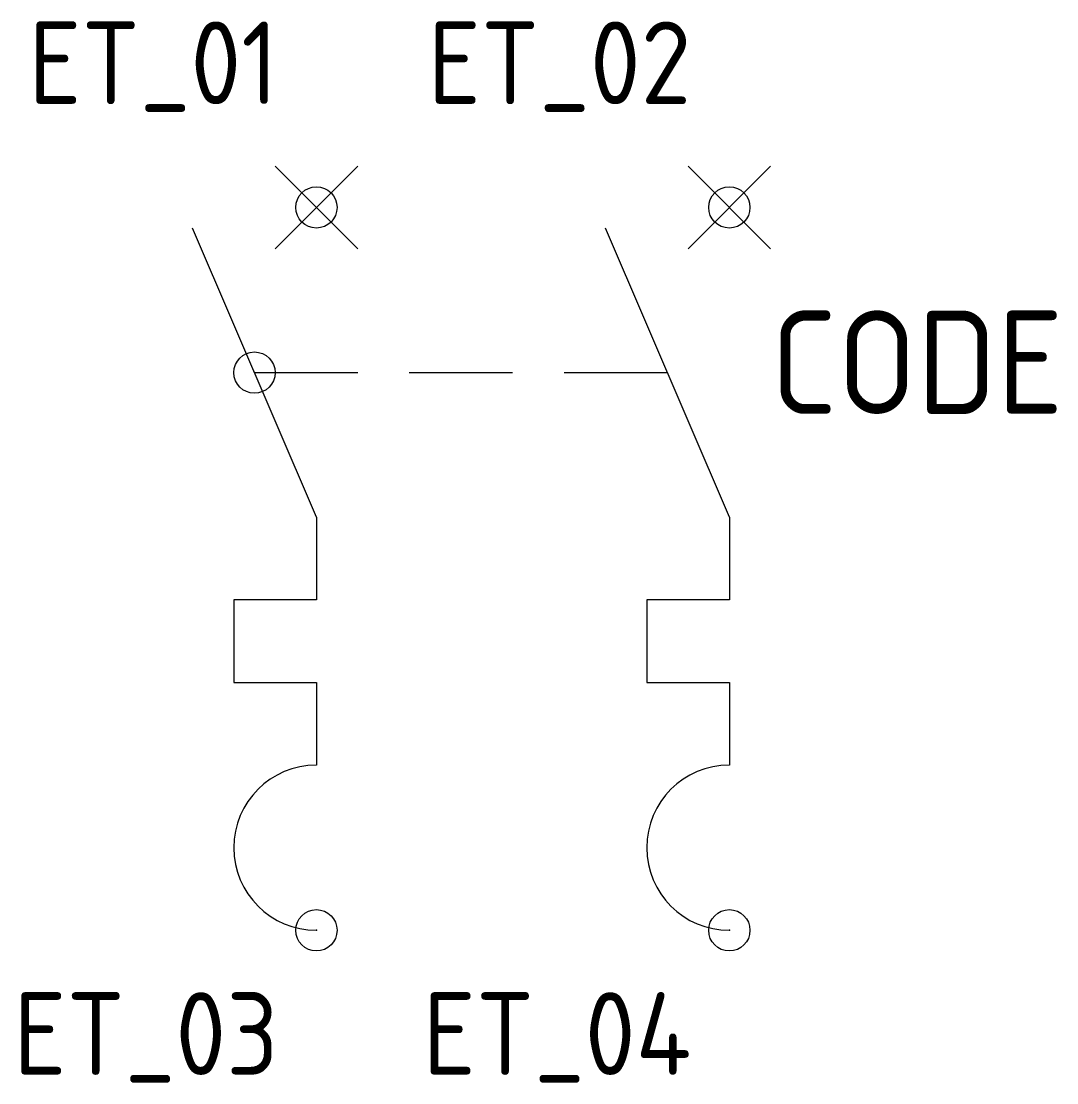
# Model space of a CAD drawing. Extents: x 352.9 to 377.9, y 138.8 to 164.5.
import ezdxf
from ezdxf.enums import TextEntityAlignment as Align

# ---------------------------------------------------------------- set-up
doc = ezdxf.new("R2010")
doc.units = 0
doc.header["$LTSCALE"] = 10
doc.header["$MEASUREMENT"] = 0
doc.header["$PDMODE"] = 32
doc.header["$PDSIZE"] = 1
doc.linetypes.add('DASHED2', pattern=[0.375, 0.25, -0.125])
doc.layers.get('0').update_dxf_attribs({"linetype": 'CONTINUOUS'})
for name, color, linetype in [('A', 7, 'CONTINUOUS'), ('C', 7, 'CONTINUOUS'), ('TKST2', 2, 'CONTINUOUS'), ('TKST3', 1, 'CONTINUOUS')]:
    doc.layers.add(name, color=color, linetype=linetype)
doc.styles.get("Standard").update_dxf_attribs({"font": 'ISO8', "width": 1.2})

msp = doc.modelspace()

# ---------------------------------------------------------------- linework, layer by layer
for points in [[(359, 159), (361, 161)], [(359, 161), (361, 159)], [(369, 159), (371, 161)], [(369, 161), (371, 159)], [(360, 152.5), (357, 159.5)], [(370, 152.5), (367, 159.5)], [(360, 152.5), (360, 150.5), (358, 150.5), (358, 148.5), (360, 148.5), (360, 146.5)], [(370, 152.5), (370, 150.5), (368, 150.5), (368, 148.5), (370, 148.5), (370, 146.5)]]:
    msp.add_lwpolyline(points)
at = {"linetype": 'DASHED2'}
msp.add_lwpolyline([(358.5, 156), (368.5, 156)], dxfattribs=at)
for points in [[(360, 146.5, 1), (360, 142.5)], [(370, 146.5, 1), (370, 142.5)]]:
    msp.add_lwpolyline(points, format="xyb")
at = {"layer": 'A', "color": 1}
msp.add_point((358.5, 156), dxfattribs=at)
at = {"layer": 'C', "color": 1}
msp.add_point((360, 160), dxfattribs=at)
at = {"layer": 'C', "color": 3}
msp.add_point((370, 160), dxfattribs=at)
at = {"layer": 'C', "color": 2}
msp.add_point((360, 142.5), dxfattribs=at)
at = {"layer": 'C', "color": 4}
msp.add_point((370, 142.5), dxfattribs=at)

# ---------------------------------------------------------------- texts
at = {"layer": 'TKST2'}
for tag, p in [('ET_01', (359.08, 162.5)), ('ET_02', (369.08, 162.5)), ('ET_03', (359.08, 139)), ('ET_04', (369.08, 139))]:
    msp.add_attdef(tag, text='', height=2, dxfattribs=at).set_placement(p, align=Align.RIGHT)
at = {"layer": 'TKST3'}
msp.add_attdef('CODE', (371, 155), '-Q', height=2.5, dxfattribs=at)

doc.saveas('drawing.dxf')
